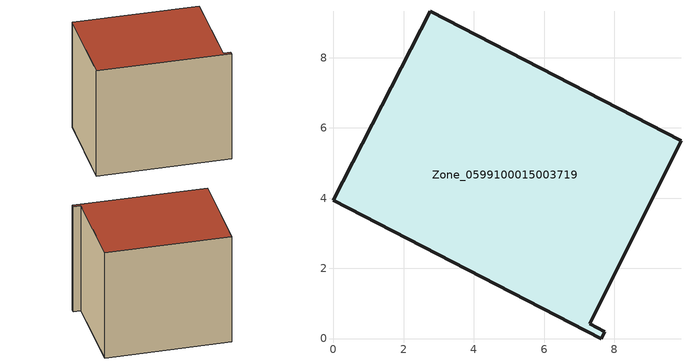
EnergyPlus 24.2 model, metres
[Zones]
Zone_0599100015003719
 floor ground (C_G): 0,3.94 2.75,9.32 9.9,5.64 7.31,0.42 7.74,0.19 7.63,0 z0.94
 wall outside (C_F): 0,3.94 7.63,0 7.74,0.19 7.31,0.42 9.9,5.64 2.75,9.32 0,3.94 z0.94:8.48
 roof outside (C_R): 2.75,9.32 0,3.94 7.63,0 7.74,0.19 7.31,0.42 9.9,5.64 z8.48
[BUILDING]
Pand.0599100015003719: North Axis=0; Terrain=City; Loads Convergence Tolerance Value=0.04; Temperature Convergence Tolerance Value=0.4; Solar Distribution=FullExterior; Maximum Number of Warmup Days=25; Minimum Number of Warmup Days=1
[Site:Location]
Rotterdam.The.Hague.AP_ZH_NLD Design_Conditions: Latitude=51.96; Longitude=4.45; Time Zone=1; Elevation=-4.5
[SITE:GROUNDTEMPERATURE:BUILDINGSURFACE]
18, 18, 18, 18, 18, 18, 18, 18, 18, 18, 18, 18
[MATERIAL] Thermal Absorptance=0.9; Solar Absorptance=0.7; Visible Absorptance=0.7
Name | Roughness | Thickness | Conductivity | Density | Specific Heat
G.TI.1946-1964 | MediumSmooth | 0.15 | 1 | 540 | 1210
F.TI.1946-1964 | Rough | 0.3 | 0.857143 | 1920 | 840
R.TI.1946-1964 | MediumRough | 0.2 | 0.277778 | 1500 | 1000
[CONSTRUCTION]
C_G: G.TI.1946-1964
C_F: F.TI.1946-1964
C_R: R.TI.1946-1964
[ZONE]
Zone_0599100015003719: Type=1; Multiplier=1; Ceiling Height=Autocalculate; Volume=Autocalculate; Floor Area=autocalculate; Part of Total Floor Area=Yes
[ZONEINFILTRATION:DESIGNFLOWRATE]
Infil_Zone_0599100015003719: Zone or ZoneList or Space or SpaceList=Zone_0599100015003719; Schedule=AlwaysOn; Design Flow Rate Calculation Method=Flow/Area; Flow Rate per Floor Area=0.003; Constant Term Coefficient=1; Temperature Term Coefficient=0; Velocity Term Coefficient=0; Velocity Squared Term Coefficient=0
[HVACTEMPLATE:ZONE:IDEALLOADSAIRSYSTEM]
Zone_0599100015003719: Maximum Heating Supply Air Temperature=50; Minimum Cooling Supply Air Temperature=13; Maximum Heating Supply Air Humidity Ratio=0.0156; Minimum Cooling Supply Air Humidity Ratio=0.0077; Heating Limit=NoLimit; Cooling Limit=NoLimit; Dehumidification Control Type=ConstantSensibleHeatRatio; Cooling Sensible Heat Ratio=0.7; Dehumidification Setpoint=60; Humidification Control Type=None; Humidification Setpoint=30; Outdoor Air Method=None; Outdoor Air Flow Rate per Person=0.00944; Outdoor Air Flow Rate per Zone Floor Area=0; Outdoor Air Flow Rate per Zone=0; Demand Controlled Ventilation Type=None; Outdoor Air Economizer Type=NoEconomizer; Heat Recovery Type=None; Sensible Heat Recovery Effectiveness=0.7; Latent Heat Recovery Effectiveness=0.65
[ZONECONTROL:THERMOSTAT]
ThermostatControl_Zone_0599100015003719: Zone or ZoneList=Zone_0599100015003719; Control Type Schedule=DualSetpointControlType; Control 1=Thermostat_Zone_0599100015003719; Temperature Difference Between Cutout And Setpoint=0
[THERMOSTATSETPOINT:DUALSETPOINT]
Thermostat_Zone_0599100015003719: Heating Setpoint Temperature Schedule=HeatingSetpoint_Zone_0599100015003719; Cooling Setpoint Temperature Schedule=CoolingSetpoint_Zone_0599100015003719
[SCHEDULE:COMPACT]
HeatingSetpoint_Zone_0599100015003719: Through: 12/31, For: AllDays, Until: 24:00, 21
CoolingSetpoint_Zone_0599100015003719: Through: 12/31, For: AllDays, Until: 24:00, 24
DualSetpointControlType: Through: 12/31, For: AllDays, Until: 24:00, 4
AlwaysOn: Through: 12/31, For: AllDays, Until: 24:00, 1
